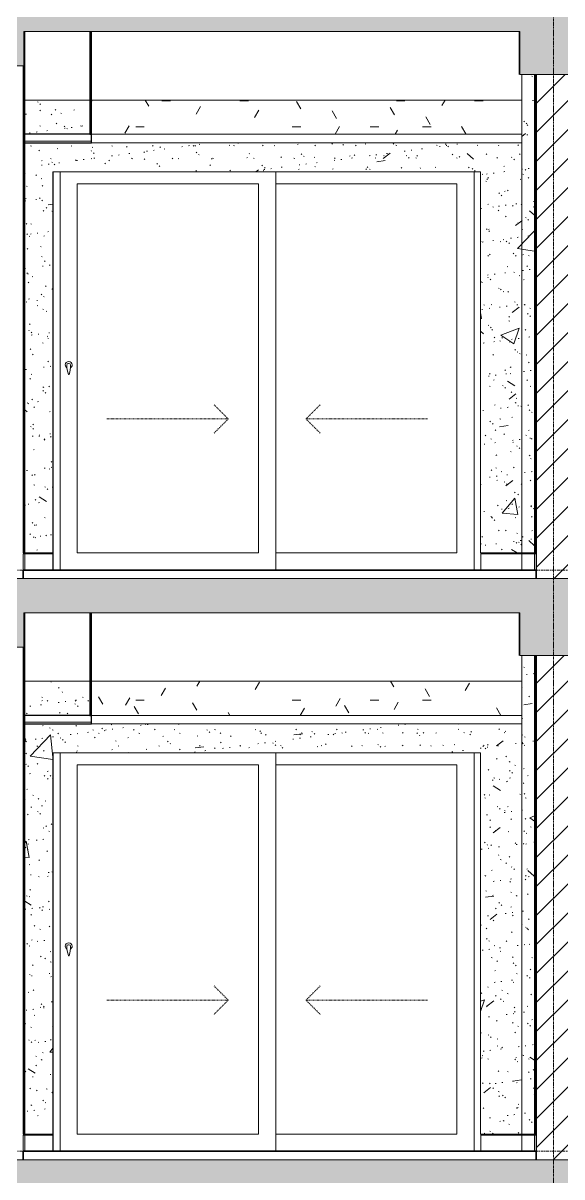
# Model space of a CAD drawing. Header units: millimetres. Extents: x -92143 to -2058, y -8802 to 35300.
# Drawn here: x -64837 to -61687, y 12250 to 19000 of the extents above; entities that cross this region are included whole.
import ezdxf

# ---------------------------------------------------------------- set-up
doc = ezdxf.new("R2010")
doc.units = ezdxf.units.MM
for name, pattern in [('Centre', [31.75, 6.35, -4.7625, 15.875, -4.7625]), ('Dash', [6.35, 3.175, -3.175]), ('Grid Line', [22.225, 12.7, -3.175, 3.175, -3.175])]:
    doc.linetypes.add(name, pattern=pattern)
for name, color, linetype, lineweight in [('0-1', 7, 'Continuous', 5), ('A-CLNG', 13, 'Continuous', 9), ('A-CLNG-1', 250, 'Continuous', 25), ('A-CLNG-2', 7, 'Continuous', 9), ('A-CLNG-PATT-3', 254, 'Continuous', 18), ('A-DETL-GENF-1', 7, 'Continuous', 9), ('A-DETL-THIN', 151, 'Continuous', 9), ('A-DOOR', 31, 'Continuous', 9), ('A-DOOR-FRAM', 31, 'Continuous', 9), ('A-DOOR-GLAZ', 31, 'Continuous', 9), ('A-DOOR-HDLN', 31, 'Dash', 18), ('A-FLOR-1', 10, 'Continuous', 35), ('A-FLOR-HRAL', 11, 'Continuous', 9), ('A-FLOR-HRAL-1', 253, 'Continuous', 18), ('A-FLOR-HRAL-2', 9, 'Continuous', 9), ('A-FLOR-LEVL-2', 51, 'Centre', 9), ('A-WALL-3', 113, 'Continuous', 25), ('A-WALL-PATT-1', 7, 'Continuous', 9), ('A-WALL-PATT-2', 9, 'Continuous', 9), ('A-WALL-PATT-4', 111, 'Continuous', 9), ('I-WALL-1', 250, 'Continuous', 25), ('I-WALL-2', 7, 'Continuous', 9), ('S-BEAM-1', 12, 'Continuous', 5), ('S-BEAM-2', 7, 'Continuous', 9), ('S-BEAM-3', 10, 'Continuous', 35), ('S-GRID-1', 1, 'Grid Line', 9)]:
    doc.layers.add(name, color=color, linetype=linetype, lineweight=lineweight)
pattern_1 = [(45, (-51987.05, 14125), (-79.5495, 79.5495), [])]
pattern_2 = [(37.5, (-51987.05, 14125), (-4.7995, 146.8239), [5.029, -110.795, 5.029, -124.511, -123.825]), (37.5, (-51987.05, 14125), (-4.7995, 146.8239), [-245.364, 5.029, -118.796]), (7.5, (-51987.05, 14125), (134.8574, 215.0472), [5.029, -57.455, 5.029, -99.365, -40.005]), (7.5, (-51987.05, 14125), (134.8574, 215.0472), [-166.878, 5.029, -34.976]), (327.5, (-52080.78, 14125), (237.2978, 0.4316), [5.029, -33.071, 5.029, -132.131, -179.07]), (327.5, (-52080.78, 14125), (237.2978, 0.4316), [-175.26, 5.029, -174.041]), (317.5, (-52080.78, 14125), (229.067, 66.8792), [5.029, -14.021, 5.029, -84.887, -102.87]), (317.5, (-52080.78, 14125), (229.067, 66.8792), [-108.966, 5.029, -97.841])]
pattern_3 = [(50, (-51987.05, 14125), (1093.104, -95.634), [114.3, -1257.3]), (355, (-51987, 14125), (-211.46, 1146.34), [91.44, -1005.84]), (100.451, (-51896, 14117), (881.66, 1050.7), [97.14, -1068.54]), (46.184, (-51987, 14429.8), (1626.47, -252.26), [171.45, -1885.95]), (96.636, (-51851.5, 14408.8), (1424.42, 1484.57), [145.71, -1602.81]), (351.184, (-51987, 14429.8), (1424.43, 1484.55), [137.16, -1508.76]), (21, (-51834.65, 14353.6), (909.686, -613.59), [114.3, -1257.3]), (326, (-51834.7, 14353.6), (370.81, 1105.13), [91.44, -1005.84]), (71.451, (-51758.8, 14302.5), (1280.5, 491.53), [97.14, -1068.54]), (37.5, (-51987.05, 14125), (18.531, 507.33), [50.292, -943.356, 50.292, -970.788, -1009.65]), (37.5, (-51987.05, 14125), (18.531, 507.33), [-2014.73, 50.29, -959.36]), (7.5, (-51987.05, 14125), (400.918, 601.084), [50.292, -531.876, 50.292, -920.496, -384.81]), (7.5, (-51987.05, 14125), (400.918, 601.084), [-1552.956, 50.29, -334.52]), (327.5, (-52326.9, 14125), (813.545, -34.374), [50.292, -330.708, 50.292, -1138.428, -1577.34]), (327.5, (-52326.9, 14125), (813.545, -34.374), [-1569.72, 50.29, -1527.05]), (317.5, (-52479.3, 14125), (888.775, 152.56), [50.29, -445.01, 50.29, -739.14, -1120.14]), (317.5, (-52479.3, 14125), (888.775, 152.56), [-1284.73, 50.29, -1069.85])]
pattern_4 = [(0, (-51987.05, 14125), (609.6, 152.4), [50.292, -406.908, 50.292, -406.908, -2438.4]), (0, (-51987.05, 14125), (609.6, 152.4), [-914.4, 50.292, -864.108, 50.292, -406.908, -1066.8]), (0, (-51987.05, 14125), (609.6, 152.4), [-2286, 50.292, -254.508, 50.292, -711.708]), (120, (-51758.45, 14201.2), (-436.7823, 451.729), [50.292, -406.908, 50.292, -2845.308]), (120, (-51758.45, 14201.2), (-436.7823, 451.729), [-507.492, -406.908, 50.292, -864.108, -1524]), (120, (-51758.45, 14201.2), (-436.7823, 451.729), [-1828.8, 50.292, -406.908, 50.292, -1016.508]), (120, (-51758.45, 14201.2), (-436.7823, 451.729), [-2336.292, -254.508, 50.292, -711.708]), (240, (-51682.25, 14506), (-172.8177, -604.129), [50.292, -406.908, 50.292, -406.908, -2438.4]), (240, (-51682.25, 14506), (-172.8177, -604.129), [-914.4, 50.292, -864.108, 50.292, -406.908, -1066.8]), (240, (-51682.25, 14506), (-172.8177, -604.129), [-2286, 50.292, -254.508, 50.292, -711.708])]
pattern_5 = [(45, (-51987.05, 14125), (-84.8528, 84.8528), [])]

# ---------------------------------------------------------------- blocks, each defined once
blk = doc.blocks.new('NCV_TKTC_KET CAU_rvt-1-TKCS_MẶT CẮT E')
at = {"layer": 'S-BEAM-1'}
blk.add_hatch(color=256, dxfattribs=at).paths.add_polyline_path([(-61934.4, 18700), (-61933.6, 18700), (-61934.4, 18761)])
at = {"layer": 'S-BEAM-2'}
for p, q in [((-64446.9, 18550), (-64826.9, 18550)), ((-61921.9, 18550), (-64436.9, 18550)), ((-64446.9, 15150), (-64826.9, 15150)), ((-61921.9, 15150), (-64436.9, 15150))]:
    blk.add_line(p, q, dxfattribs=at)
at = {"layer": 'S-BEAM-3'}
for p, q in [((-61934.4, 18950), (-61934.4, 18700)), ((-61934.4, 15550), (-61934.4, 15300))]:
    blk.add_line(p, q, dxfattribs=at)
blk = doc.blocks.new('Railing - Railing-999753-TKCS_MẶT CẮT E')
at = {"layer": 'A-FLOR-HRAL-1'}
for p, q in [((-61836.9, 12495), (-61846.9, 12495)), ((-61846.9, 12495), (-61846.9, 12400)), ((-61836.9, 12400), (-61836.9, 12495)), ((-61846.9, 12400), (-61836.9, 12400))]:
    blk.add_line(p, q, dxfattribs=at)
at = {"layer": 'A-FLOR-HRAL-2'}
for p, q in [((-62160.3, 12400), (-62160.3, 12495)), ((-62160.3, 12495), (-61921.9, 12495)), ((-61921.9, 12400), (-61921.9, 12495)), ((-61921.9, 12495), (-61846.9, 12495))]:
    blk.add_line(p, q, dxfattribs=at)
blk = doc.blocks.new('Railing - Railing-999752-TKCS_MẶT CẮT E')
at = {"layer": 'A-FLOR-HRAL-1'}
for p, q in [((-64826.9, 12495), (-64836.9, 12495)), ((-64836.9, 12495), (-64836.9, 12400)), ((-64826.9, 12400), (-64826.9, 12495)), ((-64836.9, 12400), (-64826.9, 12400))]:
    blk.add_line(p, q, dxfattribs=at)
blk = doc.blocks.new('Railing - Railing-968417-TKCS_MẶT CẮT E')
at = {"layer": 'A-FLOR-HRAL-2'}
for p, q in [((-64826.9, 12495), (-64662.4, 12495)), ((-64662.4, 12495), (-64662.4, 12400))]:
    blk.add_line(p, q, dxfattribs=at)
blk = doc.blocks.new('CL_01-VÁCH DỰNG THẠCH CAO CĂN HỘ LOẠI 1-5A2 - CL_01-VÁCH DỰNG THẠCH CAO CĂN HỘ LOẠI 1A-5-V49-TKCS_MẶT CẮT E')
at = {"layer": 'A-CLNG-PATT-3'}
h = blk.add_hatch(dxfattribs=at)
h.set_pattern_fill('FP_2', color=256, style=0, pattern_type=2)
h.set_pattern_definition(pattern_4)
h.paths.add_polyline_path([(-61921.9, 14950), (-61921.9, 15150), (-64436.9, 15150), (-64436.9, 14950), (-62408.7, 14950)])
at = {"layer": 'A-CLNG-1'}
for p, q in [((-64446.9, 15550), (-64446.9, 14950)), ((-64436.9, 14950), (-64436.9, 15550)), ((-64446.9, 14950), (-64436.9, 14950))]:
    blk.add_line(p, q, dxfattribs=at)
blk = doc.blocks.new('NCV_TKTC_TANG 3 - 4_rvt-1-TKCS_MẶT CẮT E')
at = {"layer": 'A-WALL-PATT-1'}
h = blk.add_hatch(dxfattribs=at)
h.set_pattern_fill('FP_5', color=256, style=0, pattern_type=2)
h.set_pattern_definition(pattern_1)
h.paths.add_polyline_path([(-64836.9, 12500), (-64826.9, 12500), (-64826.9, 15550), (-64832.3, 15550), (-64832.3, 15350), (-64836.9, 15350), (-64836.9, 13282.4)])
h = blk.add_hatch(dxfattribs=at)
h.set_pattern_fill('FP_5', color=256, style=0, pattern_type=2)
h.set_pattern_definition(pattern_1)
h.paths.add_polyline_path([(-61846.9, 12500), (-61836.9, 12500), (-61836.9, 15300), (-61846.9, 15300), (-61846.9, 13282.4)])
at = {"layer": 'A-WALL-PATT-2'}
h = blk.add_hatch(dxfattribs=at)
h.set_pattern_fill('FP_6', color=256, style=0, pattern_type=2)
h.set_pattern_definition(pattern_2)
h.paths.add_polyline_path([(-61911.9, 12500), (-61911.9, 15300), (-61921.9, 15300), (-61921.9, 12500)])
h = blk.add_hatch(dxfattribs=at)
h.set_pattern_fill('FP_7', color=256, style=0, pattern_type=2)
h.set_pattern_definition(pattern_3)
h.paths.add_polyline_path([(-61846.9, 12500), (-61846.9, 15300), (-61911.9, 15300), (-61911.9, 12500)])
h = blk.add_hatch(dxfattribs=at)
h.set_pattern_fill('FP_6', color=256, style=0, pattern_type=2)
h.set_pattern_definition(pattern_2)
h.paths.add_polyline_path([(-61846.9, 12500), (-61846.9, 15300), (-61911.9, 15300), (-61911.9, 12500)])
h = blk.add_hatch(dxfattribs=at)
h.set_pattern_fill('FP_7', color=256, style=0, pattern_type=2)
h.set_pattern_definition(pattern_3)
h.paths.add_polyline_path([(-64662.4, 12500), (-64662.4, 14730), (-62162.4, 14730), (-62162.4, 12500), (-61921.9, 12500), (-61921.9, 14900), (-64826.9, 14900), (-64826.9, 12500)])
h.paths.add_polyline_path([(-64705, 14950), (-64446.9, 14950), (-64446.9, 15150), (-64826.9, 15150), (-64826.9, 14950)])
h = blk.add_hatch(dxfattribs=at)
h.set_pattern_fill('FP_6', color=256, style=0, pattern_type=2)
h.set_pattern_definition(pattern_2)
h.paths.add_polyline_path([(-64662.4, 12500), (-64662.4, 14730), (-62162.4, 14730), (-62162.4, 12500), (-61921.9, 12500), (-61921.9, 14900), (-64826.9, 14900), (-64826.9, 12500)])
h.paths.add_polyline_path([(-64705, 14950), (-64446.9, 14950), (-64446.9, 15150), (-64826.9, 15150), (-64826.9, 14950)])
at = {"layer": 'A-CLNG-1'}
for p, q in [((-64436.9, 14950), (-64836.9, 14950)), ((-64836.9, 14950), (-64836.9, 14900)), ((-64436.9, 14900), (-64436.9, 14950)), ((-64836.9, 14900), (-64436.9, 14900))]:
    blk.add_line(p, q, dxfattribs=at)
at = {"layer": 'A-CLNG-2'}
for p, q in [((-64436.9, 14950), (-61921.9, 14950)), ((-64436.9, 14910), (-64836.9, 14910)), ((-61921.9, 14900), (-64436.9, 14900))]:
    blk.add_line(p, q, dxfattribs=at)
at = {"layer": 'A-FLOR-1'}
for p, q in [((-61836.9, 12400), (-64836.9, 12400)), ((-64836.9, 12400), (-64836.9, 12350)), ((-61836.9, 12350), (-61836.9, 12400))]:
    blk.add_line(p, q, dxfattribs=at)
at = {"layer": 'I-WALL-1'}
for p, q in [((-64826.9, 12500), (-64826.9, 15550)), ((-64836.9, 15350), (-64836.9, 12500)), ((-61846.9, 15300), (-61846.9, 12500)), ((-61836.9, 12500), (-61836.9, 15300)), ((-64836.9, 12500), (-64826.9, 12500)), ((-61846.9, 12500), (-61836.9, 12500))]:
    blk.add_line(p, q, dxfattribs=at)
at = {"layer": 'I-WALL-2'}
for p, q in [((-61921.9, 12500), (-61921.9, 15300)), ((-64662.4, 12500), (-64662.4, 14730)), ((-64662.4, 14730), (-62162.4, 14730)), ((-62162.4, 14730), (-62162.4, 12500)), ((-64826.9, 12500), (-64662.4, 12500)), ((-62162.4, 12500), (-61921.9, 12500)), ((-61911.9, 12500), (-61921.9, 12500)), ((-61911.9, 12500), (-61846.9, 12500))]:
    blk.add_line(p, q, dxfattribs=at)
at = {"layer": 'A-CLNG'}
blk.add_blockref('CL_01-VÁCH DỰNG THẠCH CAO CĂN HỘ LOẠI 1-5A2 - CL_01-VÁCH DỰNG THẠCH CAO CĂN HỘ LOẠI 1A-5-V49-TKCS_MẶT CẮT E', (0, 0), dxfattribs=at)
at = {"layer": 'A-FLOR-HRAL'}
for name in ['Railing - Railing-999752-TKCS_MẶT CẮT E', 'Railing - Railing-968417-TKCS_MẶT CẮT E', 'Railing - Railing-999753-TKCS_MẶT CẮT E']:
    blk.add_blockref(name, (0, 0), dxfattribs=at)
blk = doc.blocks.new('Railing - Railing-1002578-TKCS_MẶT CẮT E')
at = {"layer": 'A-FLOR-HRAL-1'}
for p, q in [((-61836.9, 15895), (-61846.9, 15895)), ((-61846.9, 15895), (-61846.9, 15800)), ((-61836.9, 15800), (-61836.9, 15895)), ((-61846.9, 15800), (-61836.9, 15800))]:
    blk.add_line(p, q, dxfattribs=at)
at = {"layer": 'A-FLOR-HRAL-2'}
for p, q in [((-62160.3, 15800), (-62160.3, 15895)), ((-62160.3, 15895), (-61921.9, 15895)), ((-61921.9, 15800), (-61921.9, 15895)), ((-61921.9, 15895), (-61846.9, 15895))]:
    blk.add_line(p, q, dxfattribs=at)
blk = doc.blocks.new('Railing - Railing-1002577-TKCS_MẶT CẮT E')
at = {"layer": 'A-FLOR-HRAL-1'}
for p, q in [((-64826.9, 15895), (-64836.9, 15895)), ((-64836.9, 15895), (-64836.9, 15800)), ((-64826.9, 15800), (-64826.9, 15895)), ((-64836.9, 15800), (-64826.9, 15800))]:
    blk.add_line(p, q, dxfattribs=at)
blk = doc.blocks.new('Railing - Railing-915969-TKCS_MẶT CẮT E')
at = {"layer": 'A-FLOR-HRAL-2'}
for p, q in [((-64826.9, 5695), (-64662.4, 5695)), ((-64662.4, 5695), (-64662.4, 5600))]:
    blk.add_line(p, q, dxfattribs=at)
blk = doc.blocks.new('CL_01-VÁCH DỰNG THẠCH CAO CĂN HỘ LOẠI 1-5A2 - CL_01-VÁCH DỰNG THẠCH CAO CĂN HỘ LOẠI 1A-5-V193-TKCS_MẶT CẮT E')
at = {"layer": 'A-CLNG-PATT-3'}
h = blk.add_hatch(dxfattribs=at)
h.set_pattern_fill('FP_2', color=256, style=0, pattern_type=2)
h.set_pattern_definition(pattern_4)
h.paths.add_polyline_path([(-63641.8, 18350), (-61921.9, 18350), (-61921.9, 18550), (-64436.9, 18550), (-64436.9, 18350), (-64258.3, 18350)])
at = {"layer": 'A-CLNG-1'}
for p, q in [((-64446.9, 18950), (-64446.9, 18350)), ((-64436.9, 18350), (-64436.9, 18950)), ((-64446.9, 18350), (-64436.9, 18350))]:
    blk.add_line(p, q, dxfattribs=at)
blk = doc.blocks.new('NCV_TKTC_TANG 5_rvt-1-TKCS_MẶT CẮT E')
at = {"layer": 'A-WALL-PATT-1'}
h = blk.add_hatch(dxfattribs=at)
h.set_pattern_fill('FP_5', color=256, style=0, pattern_type=2)
h.set_pattern_definition(pattern_1)
h.paths.add_polyline_path([(-64836.9, 15900), (-64826.9, 15900), (-64826.9, 18950), (-64832.3, 18950), (-64832.3, 18750), (-64836.9, 18750), (-64836.9, 16934.8)])
h = blk.add_hatch(dxfattribs=at)
h.set_pattern_fill('FP_5', color=256, style=0, pattern_type=2)
h.set_pattern_definition(pattern_1)
h.paths.add_polyline_path([(-61846.9, 15900), (-61836.9, 15900), (-61836.9, 18700), (-61846.9, 18700), (-61846.9, 16934.8)])
at = {"layer": 'A-WALL-PATT-2'}
h = blk.add_hatch(dxfattribs=at)
h.set_pattern_fill('FP_7', color=256, style=0, pattern_type=2)
h.set_pattern_definition(pattern_3)
h.paths.add_polyline_path([(-61911.9, 15900), (-61911.9, 18700), (-61921.9, 18700), (-61921.9, 15900)])
h = blk.add_hatch(dxfattribs=at)
h.set_pattern_fill('FP_6', color=256, style=0, pattern_type=2)
h.set_pattern_definition(pattern_2)
h.paths.add_polyline_path([(-61911.9, 15900), (-61911.9, 18700), (-61921.9, 18700), (-61921.9, 15900)])
h = blk.add_hatch(dxfattribs=at)
h.set_pattern_fill('FP_7', color=256, style=0, pattern_type=2)
h.set_pattern_definition(pattern_3)
h.paths.add_polyline_path([(-61846.9, 15900), (-61846.9, 18700), (-61911.9, 18700), (-61911.9, 15900)])
h = blk.add_hatch(dxfattribs=at)
h.set_pattern_fill('FP_6', color=256, style=0, pattern_type=2)
h.set_pattern_definition(pattern_2)
h.paths.add_polyline_path([(-61846.9, 15900), (-61846.9, 18700), (-61911.9, 18700), (-61911.9, 15900)])
h = blk.add_hatch(dxfattribs=at)
h.set_pattern_fill('FP_7', color=256, style=0, pattern_type=2)
h.set_pattern_definition(pattern_3)
h.paths.add_polyline_path([(-64826.9, 15900), (-64662.4, 15900), (-64662.4, 18130), (-62162.4, 18130), (-62162.4, 15900), (-61921.9, 15900), (-61921.9, 18300), (-64826.9, 18300), (-64826.9, 16934.8)])
h.paths.add_polyline_path([(-64446.9, 18350), (-64446.9, 18550), (-64826.9, 18550), (-64826.9, 18350), (-64705, 18350)])
h = blk.add_hatch(dxfattribs=at)
h.set_pattern_fill('FP_6', color=256, style=0, pattern_type=2)
h.set_pattern_definition(pattern_2)
h.paths.add_polyline_path([(-64826.9, 15900), (-64662.4, 15900), (-64662.4, 18130), (-62162.4, 18130), (-62162.4, 15900), (-61921.9, 15900), (-61921.9, 18300), (-64826.9, 18300), (-64826.9, 16934.8)])
h.paths.add_polyline_path([(-64446.9, 18350), (-64446.9, 18550), (-64826.9, 18550), (-64826.9, 18350), (-64705, 18350)])
at = {"layer": 'A-CLNG-1'}
for p, q in [((-64436.9, 18350), (-64836.9, 18350)), ((-64836.9, 18350), (-64836.9, 18300)), ((-64836.9, 18300), (-64436.9, 18300)), ((-64436.9, 18300), (-64436.9, 18350))]:
    blk.add_line(p, q, dxfattribs=at)
at = {"layer": 'A-CLNG-2'}
for p, q in [((-64436.9, 18310), (-64836.9, 18310)), ((-64436.9, 18350), (-61921.9, 18350)), ((-61921.9, 18300), (-64436.9, 18300))]:
    blk.add_line(p, q, dxfattribs=at)
at = {"layer": 'A-FLOR-1'}
for p, q in [((-61836.9, 15800), (-64836.9, 15800)), ((-64836.9, 15800), (-64836.9, 15750)), ((-61836.9, 15750), (-61836.9, 15800))]:
    blk.add_line(p, q, dxfattribs=at)
at = {"layer": 'I-WALL-1'}
for p, q in [((-64826.9, 15900), (-64826.9, 18950)), ((-64836.9, 18750), (-64836.9, 15900)), ((-61846.9, 18700), (-61846.9, 15900)), ((-61836.9, 15900), (-61836.9, 18700)), ((-64836.9, 15900), (-64826.9, 15900)), ((-61846.9, 15900), (-61836.9, 15900))]:
    blk.add_line(p, q, dxfattribs=at)
at = {"layer": 'I-WALL-2'}
for p, q in [((-61921.9, 15900), (-61921.9, 18700)), ((-64662.4, 15900), (-64662.4, 18130)), ((-64662.4, 18130), (-62162.4, 18130)), ((-62162.4, 18130), (-62162.4, 15900)), ((-64826.9, 15900), (-64662.4, 15900)), ((-62162.4, 15900), (-61921.9, 15900)), ((-61911.9, 15900), (-61921.9, 15900)), ((-61911.9, 15900), (-61846.9, 15900))]:
    blk.add_line(p, q, dxfattribs=at)
at = {"layer": 'A-CLNG'}
blk.add_blockref('CL_01-VÁCH DỰNG THẠCH CAO CĂN HỘ LOẠI 1-5A2 - CL_01-VÁCH DỰNG THẠCH CAO CĂN HỘ LOẠI 1A-5-V193-TKCS_MẶT CẮT E', (0, 0), dxfattribs=at)
at = {"layer": 'A-FLOR-HRAL'}
for name, p in [('Railing - Railing-1002577-TKCS_MẶT CẮT E', (0, 0)), ('Railing - Railing-915969-TKCS_MẶT CẮT E', (0, 10200)), ('Railing - Railing-1002578-TKCS_MẶT CẮT E', (0, 0))]:
    blk.add_blockref(name, p, dxfattribs=at)
blk = doc.blocks.new('DEG_02-DEG_03 - DEG_02-2500x2400mm-CỬA ĐI 02 CÁNH TRƯỢT-V79-TKCS_MẶT CẮT E')
at = {"layer": 'A-DOOR'}
for p, q in [((-38760.3, 5600), (-38760.3, 7930)), ((-39920.3, 5700), (-39920.3, 7860)), ((-39920.3, 7860), (-38860.3, 7860)), ((-38860.3, 7860), (-38860.3, 5700)), ((-38860.3, 5700), (-39920.3, 5700))]:
    blk.add_line(p, q, dxfattribs=at)
at = {"layer": 'A-DOOR', "flags": 128}
blk.add_lwpolyline([(-39968.8, 6808.7), (-39968.8, 6808.7), (-39968.8, 6808.7), (-39968.8, 6808.7), (-39968.8, 6808.7), (-39968.9, 6808.7), (-39968.9, 6808.7), (-39968.9, 6808.7), (-39968.9, 6808.7), (-39968.9, 6808.7), (-39969, 6808.7), (-39969, 6808.7), (-39969, 6808.7), (-39969, 6808.7), (-39969.1, 6808.7), (-39969.1, 6808.7), (-39969.1, 6808.7), (-39969.2, 6808.7), (-39969.2, 6808.7), (-39969.3, 6808.7), (-39969.3, 6808.7), (-39969.4, 6808.7), (-39969.4, 6808.7), (-39969.5, 6808.7), (-39969.5, 6808.7), (-39969.6, 6808.7), (-39969.6, 6808.7), (-39969.7, 6808.7), (-39969.7, 6808.7), (-39969.8, 6808.7), (-39969.8, 6808.7), (-39969.9, 6808.7), (-39969.9, 6808.7), (-39970, 6808.7), (-39970.1, 6808.7), (-39970.1, 6808.7), (-39970.2, 6808.7), (-39970.2, 6808.7), (-39970.3, 6808.7), (-39970.4, 6808.7), (-39970.4, 6808.7), (-39970.5, 6808.7), (-39970.5, 6808.7), (-39970.6, 6808.7), (-39970.7, 6808.7), (-39970.7, 6808.7), (-39970.8, 6808.7), (-39970.8, 6808.7), (-39970.9, 6808.7), (-39970.9, 6808.7), (-39971, 6808.7), (-39971, 6808.7), (-39971.1, 6808.7), (-39971.1, 6808.7), (-39971.2, 6808.7), (-39971.2, 6808.7), (-39971.3, 6808.7), (-39971.3, 6808.7), (-39971.4, 6808.7), (-39971.4, 6808.7), (-39971.5, 6808.7), (-39971.5, 6808.7), (-39971.5, 6808.7), (-39971.6, 6808.7), (-39971.6, 6808.7), (-39971.6, 6808.7), (-39971.7, 6808.7), (-39971.7, 6808.7), (-39971.7, 6808.7), (-39971.7, 6808.7), (-39971.7, 6808.7), (-39971.8, 6808.7), (-39971.8, 6808.7), (-39971.8, 6808.7), (-39971.8, 6808.7), (-39971.8, 6808.7), (-39971.8, 6808.7)], dxfattribs=at)
at = {"layer": 'A-DOOR'}
for centre, radius, start, end in [((-39970.3, 6800), 20, 0, 180), ((-39970.3, 6800), 20, 180, 240), ((-39971.8, 6799.2), 9.45, 90, 180), ((-39816.5, 6799.2), 164.8, 180, 199.13397), ((-39968.8, 6799.2), 9.45, 0, 90), ((-40124.1, 6799.2), 164.8, 340.86603, 0), ((-39970.3, 6800), 20, 300, 0), ((-39969.9, 6746), 2.34, 199.13397, 261.03098), ((-39970.7, 6746), 2.34, 278.96902, 340.86603)]:
    blk.add_arc(centre, radius, start, end, dxfattribs=at)
at = {"layer": 'A-DOOR-FRAM'}
for p, q in [((-40060.3, 7930), (-40060.3, 5600)), ((-40020.3, 5600), (-40020.3, 7930)), ((-37600.3, 5600), (-37600.3, 7930)), ((-37560.3, 5695), (-37560.3, 5700))]:
    blk.add_line(p, q, dxfattribs=at)
at = {"layer": 'A-DOOR-GLAZ'}
for p, q in [((-37700.3, 7860), (-38760.3, 7860)), ((-37700.3, 5700), (-37700.3, 7860)), ((-38760.3, 5700), (-37700.3, 5700))]:
    blk.add_line(p, q, dxfattribs=at)
at = {"layer": 'A-DOOR-HDLN'}
for p, q in [((-39037.6, 6484.2), (-39122.4, 6569.1)), ((-38583.1, 6484.2), (-38498.2, 6569.1)), ((-39747.6, 6484.2), (-39037.6, 6484.2)), ((-39037.6, 6484.2), (-39122.4, 6399.4)), ((-38583.1, 6484.2), (-38498.2, 6399.4)), ((-37873.1, 6484.2), (-38583.1, 6484.2))]:
    blk.add_line(p, q, dxfattribs=at)

msp = doc.modelspace()

# ---------------------------------------------------------------- hatches: boundary and pattern name
at = {"layer": 'A-DETL-GENF-1'}
for points in [[(-17236.9, 18550), (-17236.9, 19150), (-78233.3, 19150), (-78233.3, 18550), (-77935.7, 18550), (-77935.7, 18950), (-73233.6, 18950), (-73233.6, 18750), (-73033.3, 18750), (-73033.3, 18950), (-70108.5, 18950), (-70108.5, 18700), (-69708.5, 18700), (-69708.5, 18950), (-65032.3, 18950), (-65032.3, 18750), (-64832.3, 18750), (-64832.3, 18950), (-61933.6, 18950), (-61933.6, 18700), (-61533.6, 18700), (-61533.6, 18950), (-56833.3, 18950), (-56833.3, 18750), (-56633.3, 18750), (-56633.3, 18950), (-53733.2, 18950), (-53733.2, 18700), (-53333.2, 18700), (-53333.2, 18950), (-48635.6, 18950), (-48635.6, 18750), (-48435.6, 18750), (-48435.6, 18950), (-45535.3, 18950), (-45535.3, 18700), (-45134.4, 18700), (-45134.4, 18950), (-40434.4, 18950), (-40434.4, 18750), (-40234.4, 18750), (-40234.4, 18950), (-37436.9, 18950), (-37436.9, 18700), (-37037.4, 18700), (-37037.4, 18950), (-33860.3, 18950), (-33860.3, 18700), (-33436.9, 18700), (-33436.9, 18950), (-30635.3, 18950), (-30635.3, 18750), (-30435.3, 18750), (-30435.3, 18950), (-25735.7, 18950), (-25735.7, 18700), (-25335.7, 18700), (-25335.7, 18950), (-22435.3, 18950), (-22435.3, 18750), (-22235.3, 18750), (-22235.3, 18950), (-17535.3, 18950), (-17535.3, 18550)], [(-77935.7, 15150), (-77935.7, 15550), (-73233.6, 15550), (-73233.6, 15350), (-73033.3, 15350), (-73033.3, 15550), (-70108.5, 15550), (-70108.5, 15300), (-69708.5, 15300), (-69708.5, 15550), (-65032.3, 15550), (-65032.3, 15350), (-64832.3, 15350), (-64832.3, 15550), (-61933.6, 15550), (-61933.6, 15300), (-61533.6, 15300), (-61533.6, 15550), (-56833.3, 15550), (-56833.3, 15350), (-56633.3, 15350), (-56633.3, 15550), (-53733.2, 15550), (-53733.2, 15300), (-53333.2, 15300), (-53333.2, 15550), (-48635.6, 15550), (-48635.6, 15350), (-48435.6, 15350), (-48435.6, 15550), (-45535.3, 15550), (-45535.3, 15300), (-45134.4, 15300), (-45134.4, 15550), (-40434.4, 15550), (-40434.4, 15350), (-40234.4, 15350), (-40234.4, 15550), (-37436.9, 15550), (-37436.9, 15300), (-37037.4, 15300), (-37037.4, 15550), (-33860.3, 15550), (-33860.3, 15300), (-33436.9, 15300), (-33436.9, 15550), (-30635.3, 15550), (-30635.3, 15350), (-30435.3, 15350), (-30435.3, 15550), (-25735.7, 15550), (-25735.7, 15300), (-25335.7, 15300), (-25335.7, 15550), (-22435.3, 15550), (-22435.3, 15350), (-22235.3, 15350), (-22235.3, 15550), (-17535.3, 15550), (-17535.3, 15150), (-17236.9, 15150), (-17236.9, 15750), (-78233.3, 15750), (-78233.3, 15150)], [(-17236.9, 11750), (-17236.9, 12350), (-78233.3, 12350), (-78233.3, 11750), (-77935.7, 11750), (-77935.7, 12150), (-73233.6, 12150), (-73233.6, 11950), (-73033.3, 11950), (-73033.3, 12150), (-70108.5, 12150), (-70108.5, 11900), (-69708.5, 11900), (-69708.5, 12150), (-65032.3, 12150), (-65032.3, 11950), (-64832.3, 11950), (-64832.3, 12150), (-61933.6, 12150), (-61933.6, 11900), (-61533.6, 11900), (-61533.6, 12150), (-56833.3, 12150), (-56833.3, 11950), (-56633.3, 11950), (-56633.3, 12150), (-53733.2, 12150), (-53733.2, 11900), (-53333.2, 11900), (-53333.2, 12150), (-48635.6, 12150), (-48635.6, 11950), (-48435.6, 11950), (-48435.6, 12150), (-45535.3, 12150), (-45535.3, 11900), (-45134.4, 11900), (-45134.4, 12150), (-40434.4, 12150), (-40434.4, 11950), (-40234.4, 11950), (-40234.4, 12150), (-37436.9, 12150), (-37436.9, 11900), (-37037.4, 11900), (-37037.4, 12150), (-33860.3, 12150), (-33860.3, 11900), (-33436.9, 11900), (-33436.9, 12150), (-30635.3, 12150), (-30635.3, 11950), (-30435.3, 11950), (-30435.3, 12150), (-25735.7, 12150), (-25735.7, 11900), (-25335.7, 11900), (-25335.7, 12150), (-22435.3, 12150), (-22435.3, 11950), (-22235.3, 11950), (-22235.3, 12150), (-17535.3, 12150), (-17535.3, 11750)]]:
    msp.add_hatch(color=256, dxfattribs=at).paths.add_polyline_path(points)
at = {"layer": 'A-WALL-PATT-4'}
h = msp.add_hatch(dxfattribs=at)
h.set_pattern_fill('FP_1', color=256, style=0, pattern_type=2)
h.set_pattern_definition(pattern_5)
h.paths.add_polyline_path([(-61792.2, 15750), (-61636.9, 15750), (-61636.9, 18700), (-61836.9, 18700), (-61836.9, 15750)])
h = msp.add_hatch(dxfattribs=at)
h.set_pattern_fill('FP_1', color=256, style=0, pattern_type=2)
h.set_pattern_definition(pattern_5)
h.paths.add_polyline_path([(-61792.2, 12350), (-61636.9, 12350), (-61636.9, 15300), (-61836.9, 15300), (-61836.9, 12350)])

# ---------------------------------------------------------------- linework, layer by layer
at = {"layer": 'A-DETL-THIN'}
for p, q in [((-64832.3, 18750), (-64832.3, 18950)), ((-64832.3, 18950), (-61933.6, 18950)), ((-61933.6, 18950), (-61933.6, 18700)), ((-65032.3, 18750), (-64832.3, 18750)), ((-61933.6, 18700), (-61533.6, 18700)), ((-37037.4, 15750), (-78233.3, 15750)), ((-64832.3, 15350), (-64832.3, 15550)), ((-64832.3, 15550), (-61933.6, 15550)), ((-61933.6, 15550), (-61933.6, 15300)), ((-65032.3, 15350), (-64832.3, 15350)), ((-61933.6, 15300), (-61533.6, 15300)), ((-37037.4, 12350), (-78233.3, 12350))]:
    msp.add_line(p, q, dxfattribs=at)
at = {"layer": 'A-FLOR-LEVL-2'}
for p, q in [((-92142.8, 15800), (-5549.7, 15800)), ((-92142.8, 12400), (-5549.7, 12400))]:
    msp.add_line(p, q, dxfattribs=at)
at = {"layer": 'A-WALL-3'}
for p, q in [((-61836.9, 18700), (-61836.9, 15750)), ((-61836.9, 15300), (-61836.9, 12350))]:
    msp.add_line(p, q, dxfattribs=at)
at = {"layer": 'S-GRID-1'}
msp.add_line((-61736.9, -3701.5), (-61736.9, 30542.5), dxfattribs=at)

# ---------------------------------------------------------------- block references
at = {"layer": '0-1'}
for name in ['NCV_TKTC_KET CAU_rvt-1-TKCS_MẶT CẮT E', 'NCV_TKTC_TANG 5_rvt-1-TKCS_MẶT CẮT E', 'NCV_TKTC_TANG 3 - 4_rvt-1-TKCS_MẶT CẮT E']:
    msp.add_blockref(name, (0, 0), dxfattribs=at)
at = {"layer": 'A-DOOR'}
for p in [(-24600, 10200), (-24600, 6800)]:
    msp.add_blockref('DEG_02-DEG_03 - DEG_02-2500x2400mm-CỬA ĐI 02 CÁNH TRƯỢT-V79-TKCS_MẶT CẮT E', p, dxfattribs=at)

doc.saveas('drawing.dxf')
